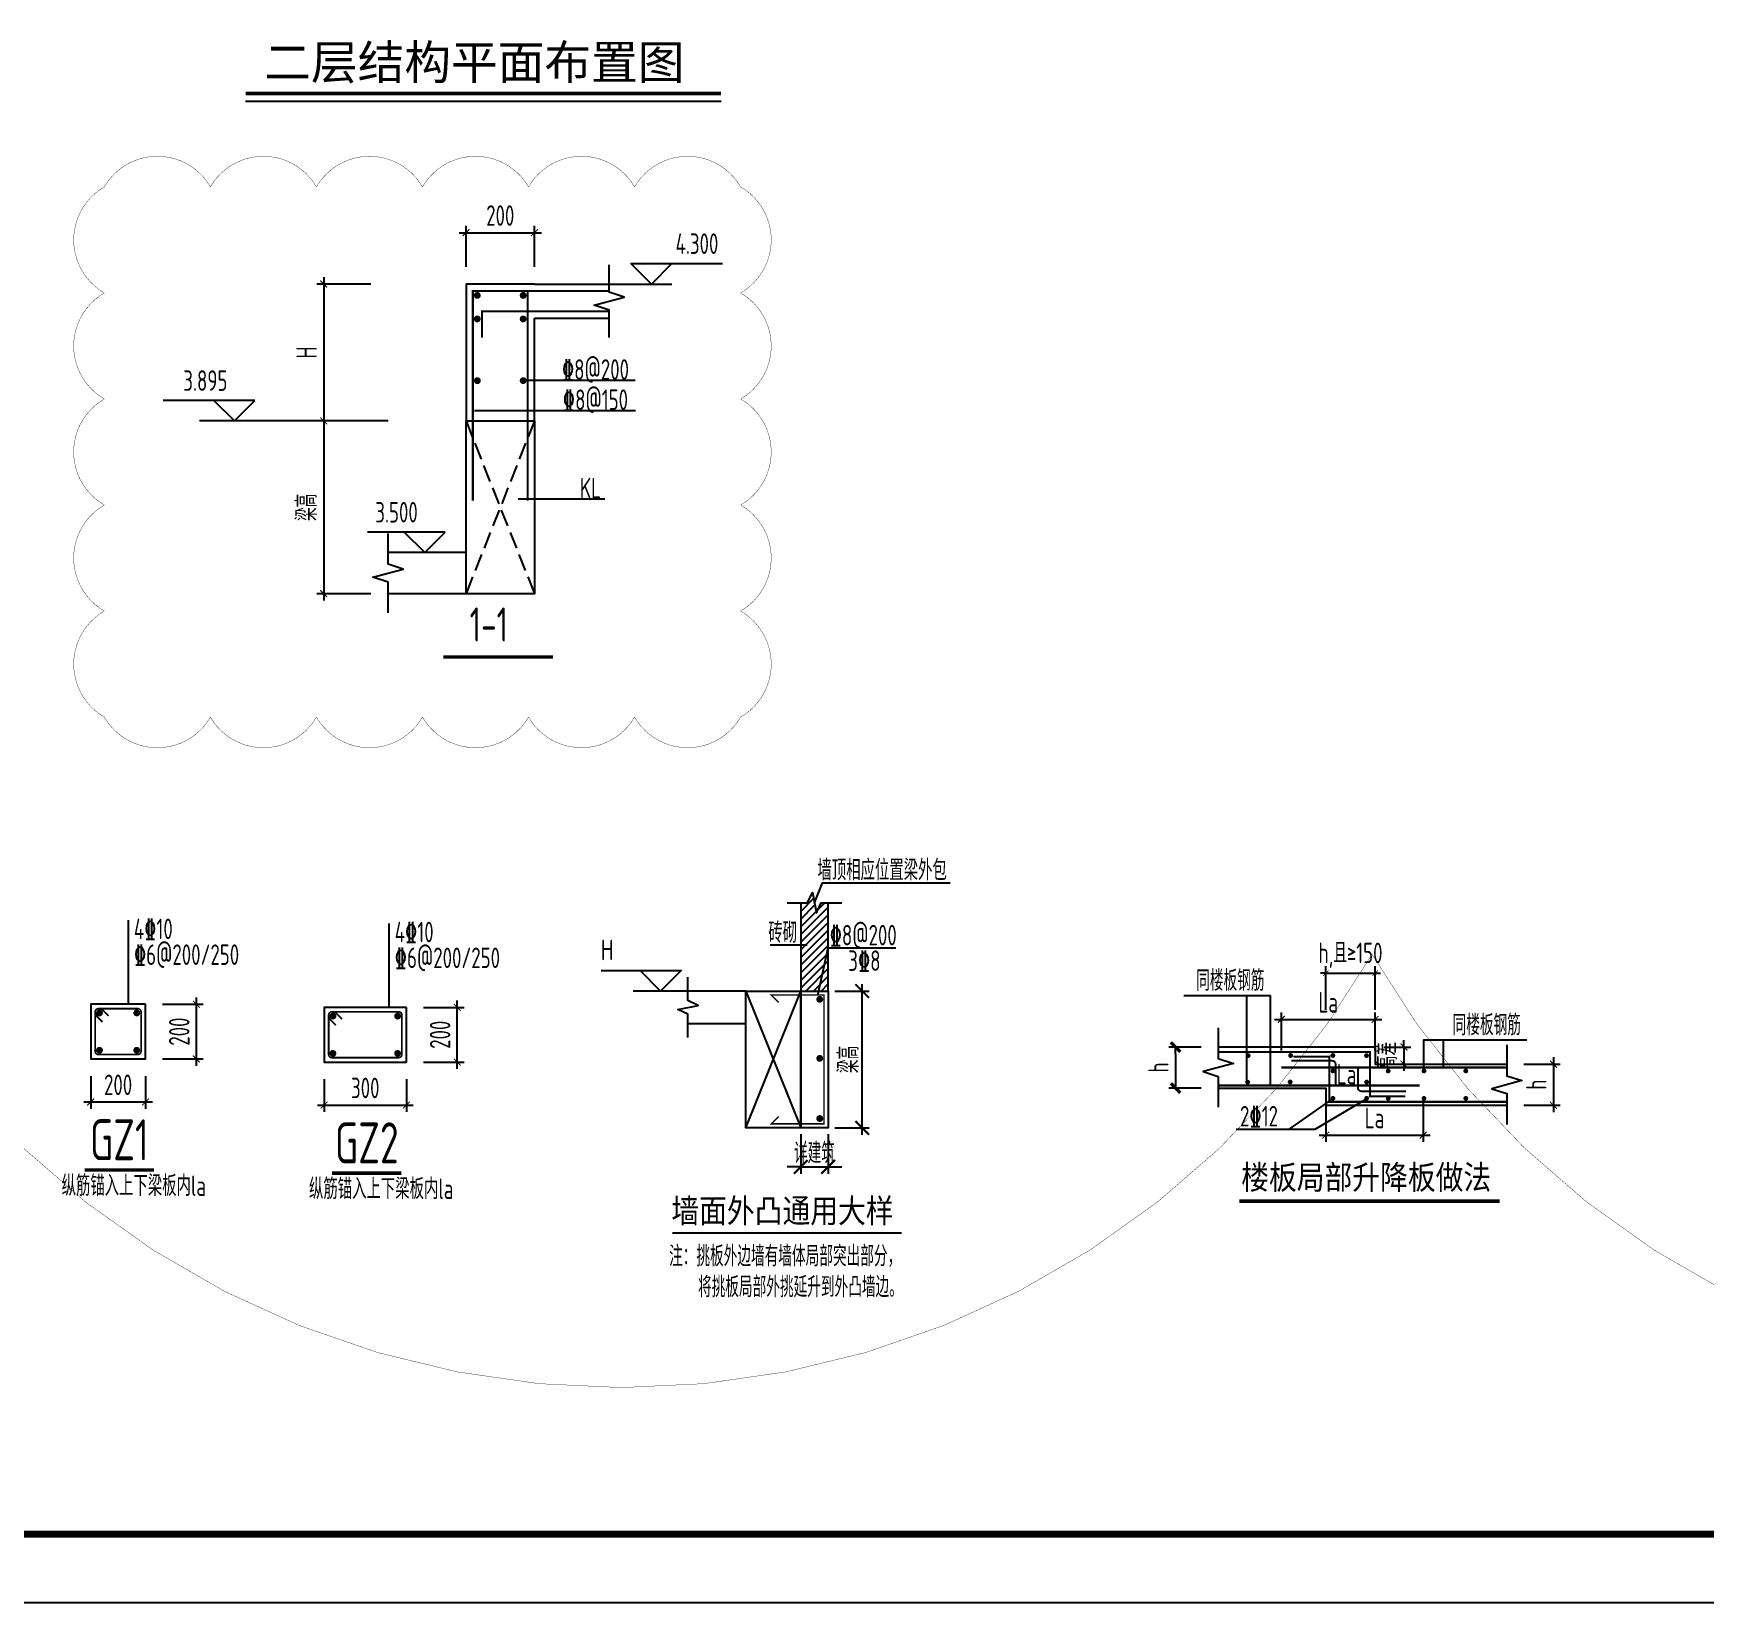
# Model space of a CAD drawing. Extents: x -812054 to 22247, y -644080 to 1003627.
# Drawn here: x -350228 to -325820, y -255911 to -232992 of the extents above; entities that cross this region are included whole.
import ezdxf
from ezdxf.enums import TextEntityAlignment as Align

# ---------------------------------------------------------------- set-up
doc = ezdxf.new("R2010")
doc.units = 0
doc.header["$LTSCALE"] = 1000
doc.linetypes.add('__DASH', pattern=[0.35, 0.25, -0.1])
doc.layers.get('0').update_dxf_attribs({"linetype": 'CONTINUOUS'})
doc.layers.get('DEFPOINTS').update_dxf_attribs({"linetype": 'CONTINUOUS'})
for name, color, linetype in [('-TK', 7, 'CONTINUOUS'), ('DIM', 2, 'CONTINUOUS'), ('LINK', 6, 'CONTINUOUS'), ('NUM', 7, 'CONTINUOUS'), ('OUTLINE', 2, 'CONTINUOUS'), ('REIN', 6, 'CONTINUOUS'), ('S-DETLCW-LINE1-pdx', 7, 'CONTINUOUS'), ('S-DETLCW-TEXT', 7, 'CONTINUOUS'), ('S-DETLS-HATCH', 251, 'CONTINUOUS'), ('S-DETLS-TEXT', 7, 'CONTINUOUS'), ('S-X详图实线', 4, 'CONTINUOUS'), ('S-X详图标注', 3, 'CONTINUOUS'), ('S-X详图钢筋', 6, 'CONTINUOUS'), ('S-引出线', 40, 'CONTINUOUS'), ('S-文字', 7, 'CONTINUOUS'), ('TEXT', 2, 'CONTINUOUS'), ('THIN', 7, 'CONTINUOUS'), ('悬梁', 4, 'CONTINUOUS'), ('立面-看线', 251, 'CONTINUOUS')]:
    doc.layers.add(name, color=color, linetype=linetype)
doc.layers.add('审图修改', color=2, linetype='CONTINUOUS', plot=False)
doc.styles.add('-宋体', font='', dxfattribs={"width": 0.7, "height": 300, "bigfont": '宋体.TTF'})
doc.styles.add('BW_Rein', font='Tssdeng.shx', dxfattribs={"width": 0.7, "bigfont": 'hztxt.shx'})
doc.styles.add('hzst', font='', dxfattribs={"width": 0.7})
doc.styles.add('TSSD_DIMENSION', font='Tssdeng.shx', dxfattribs={"width": 0.7, "bigfont": 'tssdchn.shx'})
doc.styles.add('TSSD_Label', font='Tssdeng.shx', dxfattribs={"width": 0.7, "bigfont": 'hztxt.shx'})
doc.styles.add('TSSD_Norm', font='Tssdeng.shx', dxfattribs={"bigfont": 'tssdchn.shx'})
doc.styles.add('TSSD_REIN', font='tssdeng.shx', dxfattribs={"width": 0.7, "height": 300, "bigfont": 'tssdchn.shx'})
doc.styles.get('-宋体').set_extended_font_data('SimSun')
doc.styles.get('hzst').set_extended_font_data('SimSun')
doc.dimstyles.new('25-100', dxfattribs={"dimscale": 100, "dimtxt": 3, "dimasz": 2, "dimexe": 1, "dimexo": 1, "dimgap": 0.5, "dimtad": 1, "dimdec": 0, "dimlfac": 0.25, "dimdsep": 46, "dimtxsty": 'TSSD_REIN', "dimblk1": 'ARCHTICK', "dimblk2": 'ARCHTICK', "dimsah": 1, "dimcen": 2.5, "dimdle": 1, "dimclrd": 256, "dimclre": 256, "dimclrt": 7, "dimadec": 0, "dimazin": 0, "dimtfac": 1, "dimtdec": 0, "dimtix": 1, "dimtmove": 2, "dimatfit": 3, "dimldrblk": 'ARCHTICK', "dimfxl": 1, "dimtolj": 1, "dimtzin": 0, "dimlwd": -1, "dimlwe": -1, "dimarcsym": 0})
doc.dimstyles.new('TSSD_100_100$0', dxfattribs={"dimtxt": 300, "dimasz": 80, "dimexe": 100, "dimexo": 250, "dimgap": 100, "dimtad": 1, "dimdec": 0, "dimzin": 0, "dimdsep": 46, "dimtxsty": 'TSSD_DIMENSION', "dimblk": 'ARCHTICK', "dimcen": 0, "dimdle": 100, "dimclrd": 3, "dimclre": 3, "dimclrt": 7, "dimadec": 0, "dimazin": 0, "dimtfac": 1, "dimtdec": 0, "dimtix": 1, "dimtmove": 2, "dimatfit": 3, "dimldrblk": 'ARCHTICK', "dimfxl": 1, "dimtolj": 1, "dimtzin": 0, "dimarcsym": 0})
doc.dimstyles.new('TSSD_20_100', dxfattribs={"dimtxt": 300, "dimasz": 100, "dimexe": 100, "dimexo": 250, "dimgap": 100, "dimtad": 1, "dimdec": 0, "dimlfac": 0.2, "dimzin": 0, "dimdsep": 46, "dimtxsty": 'TSSD_DIMENSION', "dimblk": 'ARCHTICK', "dimcen": 0, "dimdle": 100, "dimclrt": 7, "dimadec": 0, "dimazin": 0, "dimtfac": 1, "dimtdec": 0, "dimtix": 1, "dimtmove": 2, "dimatfit": 3, "dimldrblk": 'ARCHTICK', "dimfxl": 1, "dimtolj": 1, "dimtzin": 0, "dimarcsym": 0})
doc.dimstyles.new('TSSD_25_100', dxfattribs={"dimtxt": 300, "dimasz": 100, "dimexe": 100, "dimexo": 250, "dimgap": 100, "dimtad": 1, "dimdec": 0, "dimlfac": 0.25, "dimzin": 0, "dimdsep": 46, "dimtxsty": 'TSSD_DIMENSION', "dimblk": 'ARCHTICK', "dimcen": 0, "dimdle": 100, "dimclrt": 7, "dimadec": 0, "dimazin": 0, "dimtfac": 1, "dimtdec": 0, "dimtix": 1, "dimtmove": 2, "dimatfit": 3, "dimldrblk": 'ARCHTICK', "dimfxl": 1, "dimtolj": 1, "dimtzin": 0, "dimarcsym": 0})

# ---------------------------------------------------------------- blocks, each defined once
blk = doc.blocks.new('_ArchTick')
at = {"color": 0, "linetype": 'ByBlock', "const_width": 0.15}
blk.add_lwpolyline([(-0.5, -0.5), (0.5, 0.5)], dxfattribs=at)
blk = doc.blocks.new('*D32')
at = {"layer": 'DEFPOINTS', "color": 0, "transparency": 16777216}
for p in [(15039, 226788), (15039, 226538), (15580, 226538)]:
    blk.add_point(p, dxfattribs=at)
at = {"layer": 'S-X详图标注', "color": 0, "lineweight": -2, "transparency": 16777216}
for p, q in [((15289, 226788), (15680, 226788)), ((15580, 226788), (15580, 226888)), ((15580, 226788), (15580, 226538)), ((15289, 226538), (15680, 226538)), ((15580, 226538), (15580, 226438))]:
    blk.add_line(p, q, dxfattribs=at)
at = {"layer": 'S-X详图标注', "color": 0, "lineweight": -2, "transparency": 16777216, "xscale": 100, "yscale": 100, "zscale": 100}
for p, rotation in [((15580, 226788), 270), ((15580, 226538), 90)]:
    blk.add_blockref('_ArchTick', p, dxfattribs=dict(at, rotation=rotation))
at = {"layer": 'S-X详图标注', "color": 7, "transparency": 16777216, "insert": (15330, 226663), "char_height": 300, "attachment_point": 5, "rotation": 90, "style": 'TSSD_DIMENSION'}
blk.add_mtext('\\A1;高差', dxfattribs=at)
blk = doc.blocks.new('ArchTick')
at = {"color": 0, "linetype": 'ByBlock', "lineweight": -2, "const_width": 0.075}
blk.add_lwpolyline([(-0.25, -0.25), (0.25, 0.25)], dxfattribs=at)
blk = doc.blocks.new('_tsdbk')
blk.add_line((-1, 0), (0, 0))
at = {"const_width": 0.5}
blk.add_lwpolyline([(-0.7, -0.7), (0.7, 0.7)], dxfattribs=at)
blk = doc.blocks.new('*D33')
at = {"layer": 'DEFPOINTS', "color": 0, "transparency": 16777216}
for p in [(12868, 226788), (12244, 226188), (12868, 226188)]:
    blk.add_point(p, dxfattribs=at)
at = {"layer": 'S-X详图标注', "color": 0, "lineweight": -2, "transparency": 16777216}
for p, q in [((12618, 226788), (12144, 226788)), ((12244, 226688), (12244, 226288)), ((12618, 226188), (12144, 226188))]:
    blk.add_line(p, q, dxfattribs=at)
at = {"layer": 'S-X详图标注', "color": 0, "lineweight": -2, "transparency": 16777216, "xscale": 100, "yscale": 100, "zscale": 100}
for p, rotation in [((12244, 226788), 90), ((12244, 226188), 270)]:
    blk.add_blockref('_tsdbk', p, dxfattribs=dict(at, rotation=rotation))
at = {"layer": 'S-X详图标注', "color": 7, "transparency": 16777216, "insert": (11994, 226488), "char_height": 300, "attachment_point": 5, "rotation": 90, "style": 'TSSD_DIMENSION'}
blk.add_mtext('\\A1;h', dxfattribs=at)
blk = doc.blocks.new('*D34')
at = {"layer": 'DEFPOINTS', "color": 0, "transparency": 16777216}
for p in [(17083, 226538), (17083, 225938), (17763, 225938)]:
    blk.add_point(p, dxfattribs=at)
at = {"layer": 'S-X详图标注', "color": 0, "lineweight": -2, "transparency": 16777216}
for p, q in [((17333, 226538), (17863, 226538)), ((17763, 226638), (17763, 225838)), ((17333, 225938), (17863, 225938))]:
    blk.add_line(p, q, dxfattribs=at)
at = {"layer": 'S-X详图标注', "color": 0, "lineweight": -2, "transparency": 16777216, "xscale": 100, "yscale": 100, "zscale": 100}
for p, rotation in [((17763, 226538), 90), ((17763, 225938), 270)]:
    blk.add_blockref('_ArchTick', p, dxfattribs=dict(at, rotation=rotation))
at = {"layer": 'S-X详图标注', "color": 7, "transparency": 16777216, "insert": (17513, 226238), "char_height": 300, "attachment_point": 5, "rotation": 90, "style": 'TSSD_DIMENSION'}
blk.add_mtext('\\A1;h', dxfattribs=at)
blk = doc.blocks.new('*D35')
at = {"layer": 'DEFPOINTS', "color": 0, "transparency": 16777216}
for p in [(15159, 227867), (14439, 227080), (15159, 227080)]:
    blk.add_point(p, dxfattribs=at)
at = {"layer": 'S-X详图标注', "color": 3, "lineweight": -2, "transparency": 16777216}
for p, q in [((14439, 227867), (14359, 227867)), ((14439, 227330), (14439, 227967)), ((14439, 227867), (15159, 227867)), ((15159, 227330), (15159, 227967)), ((15159, 227867), (15239, 227867))]:
    blk.add_line(p, q, dxfattribs=at)
at = {"layer": 'S-X详图标注', "color": 3, "lineweight": -2, "transparency": 16777216, "xscale": 80, "yscale": 80, "zscale": 80}
blk.add_blockref('_ArchTick', (14439, 227867), dxfattribs=at)
at = {"layer": 'S-X详图标注', "color": 3, "lineweight": -2, "transparency": 16777216, "xscale": 80, "yscale": 80, "zscale": 80, "rotation": 180}
blk.add_blockref('_ArchTick', (15159, 227867), dxfattribs=at)
at = {"layer": 'S-X详图标注', "color": 7, "transparency": 16777216, "insert": (14799, 228128), "char_height": 300, "attachment_point": 5, "style": 'TSSD_DIMENSION'}
blk.add_mtext('\\A1;h,且≥150', dxfattribs=at)
blk = doc.blocks.new('*D36')
at = {"layer": 'DEFPOINTS', "color": 0, "transparency": 16777216}
for p in [(15159, 227192), (13789, 226489), (15159, 226489)]:
    blk.add_point(p, dxfattribs=at)
at = {"layer": 'S-X详图标注', "color": 0, "lineweight": -2, "transparency": 16777216}
for p, q in [((13789, 226739), (13789, 227292)), ((15159, 226739), (15159, 227292)), ((13689, 227192), (15259, 227192))]:
    blk.add_line(p, q, dxfattribs=at)
at = {"layer": 'S-X详图标注', "color": 0, "lineweight": -2, "transparency": 16777216, "xscale": 100, "yscale": 100, "zscale": 100, "rotation": 180}
blk.add_blockref('_ArchTick', (13789, 227192), dxfattribs=at)
at = {"layer": 'S-X详图标注', "color": 0, "lineweight": -2, "transparency": 16777216, "xscale": 100, "yscale": 100, "zscale": 100}
blk.add_blockref('_ArchTick', (15159, 227192), dxfattribs=at)
at = {"layer": 'S-X详图标注', "color": 7, "transparency": 16777216, "insert": (14474, 227442), "char_height": 300, "attachment_point": 5, "style": 'TSSD_DIMENSION'}
blk.add_mtext('\\A1;La', dxfattribs=at)
blk = doc.blocks.new('*D37')
at = {"layer": 'DEFPOINTS', "color": 0, "transparency": 16777216}
for p in [(15861, 226306), (14439, 226188), (15861, 225502)]:
    blk.add_point(p, dxfattribs=at)
at = {"layer": 'S-X详图标注', "color": 0, "lineweight": -2, "transparency": 16777216}
for p, q in [((15861, 226056), (15861, 225402)), ((14439, 225938), (14439, 225402)), ((14339, 225502), (15961, 225502))]:
    blk.add_line(p, q, dxfattribs=at)
at = {"layer": 'S-X详图标注', "color": 0, "lineweight": -2, "transparency": 16777216, "xscale": 100, "yscale": 100, "zscale": 100, "rotation": 180}
blk.add_blockref('_ArchTick', (14439, 225502), dxfattribs=at)
at = {"layer": 'S-X详图标注', "color": 0, "lineweight": -2, "transparency": 16777216, "xscale": 100, "yscale": 100, "zscale": 100}
blk.add_blockref('_ArchTick', (15861, 225502), dxfattribs=at)
at = {"layer": 'S-X详图标注', "color": 7, "transparency": 16777216, "insert": (15150, 225752), "char_height": 300, "attachment_point": 5, "style": 'TSSD_DIMENSION'}
blk.add_mtext('\\A1;La', dxfattribs=at)
blk = doc.blocks.new('*D39')
at = {"layer": 'DEFPOINTS', "color": 0, "transparency": 16777216}
for p in [(30394, 226071), (30794, 226071), (30794, 225492)]:
    blk.add_point(p, dxfattribs=at)
at = {"layer": 'S-X详图标注', "transparency": 16777216}
for p, q in [((30394, 225971), (30394, 225392)), ((30794, 225971), (30794, 225392)), ((30394, 225492), (30194, 225492)), ((30394, 225492), (30794, 225492)), ((30794, 225492), (30994, 225492))]:
    blk.add_line(p, q, dxfattribs=at)
at = {"layer": 'S-X详图标注', "transparency": 16777216, "xscale": 200, "yscale": 200, "zscale": 200}
blk.add_blockref('_ArchTick', (30394, 225492), dxfattribs=at)
at = {"layer": 'S-X详图标注', "transparency": 16777216, "xscale": 200, "yscale": 200, "zscale": 200, "rotation": 180}
blk.add_blockref('_ArchTick', (30794, 225492), dxfattribs=at)
at = {"layer": 'S-X详图标注', "color": 7, "transparency": 16777216, "insert": (30594, 225692), "char_height": 300, "attachment_point": 5, "style": 'TSSD_REIN'}
blk.add_mtext('\\A1;详建筑', dxfattribs=at)
blk = doc.blocks.new('*D40')
at = {"layer": 'DEFPOINTS', "color": 0, "transparency": 16777216}
for p in [(30794, 228060), (31291, 228060), (30794, 226060)]:
    blk.add_point(p, dxfattribs=at)
at = {"layer": 'S-X详图标注', "transparency": 16777216}
for p, q in [((30894, 228060), (31391, 228060)), ((31291, 225960), (31291, 228160)), ((30894, 226060), (31391, 226060))]:
    blk.add_line(p, q, dxfattribs=at)
at = {"layer": 'S-X详图标注', "transparency": 16777216, "xscale": 200, "yscale": 200, "zscale": 200}
for p, rotation in [((31291, 228060), 90), ((31291, 226060), 270)]:
    blk.add_blockref('_ArchTick', p, dxfattribs=dict(at, rotation=rotation))
at = {"layer": 'S-X详图标注', "color": 7, "transparency": 16777216, "insert": (31091, 227060), "char_height": 300, "attachment_point": 5, "rotation": 90, "style": 'TSSD_REIN'}
blk.add_mtext('\\A1;梁高', dxfattribs=at)
blk = doc.blocks.new('*D1292')
at = {"layer": 'DEFPOINTS', "color": 0, "transparency": 16777216}
for p in [(-348591, -247171), (-347848, -247171), (-348591, -247971)]:
    blk.add_point(p, dxfattribs=at)
at = {"layer": 'DIM', "color": 0, "lineweight": -2, "transparency": 16777216}
for p, q in [((-348341, -247171), (-347748, -247171)), ((-347848, -248071), (-347848, -247071)), ((-348341, -247971), (-347748, -247971))]:
    blk.add_line(p, q, dxfattribs=at)
at = {"layer": 'DIM', "color": 0, "lineweight": -2, "transparency": 16777216, "xscale": 100, "yscale": 100, "zscale": 100}
for p, rotation in [((-347848, -247171), 90), ((-347848, -247971), 270)]:
    blk.add_blockref('_ArchTick', p, dxfattribs=dict(at, rotation=rotation))
at = {"layer": 'DIM', "color": 7, "transparency": 16777216, "insert": (-348098, -247571), "char_height": 300, "attachment_point": 5, "rotation": 90, "style": 'TSSD_DIMENSION'}
blk.add_mtext('\\A1;200', dxfattribs=at)
blk = doc.blocks.new('*D1293')
at = {"layer": 'DEFPOINTS', "color": 0, "transparency": 16777216}
for p in [(-349391, -247971), (-348591, -247971), (-348591, -248598)]:
    blk.add_point(p, dxfattribs=at)
at = {"layer": 'DIM', "color": 0, "lineweight": -2, "transparency": 16777216}
for p, q in [((-349391, -248221), (-349391, -248698)), ((-348591, -248221), (-348591, -248698)), ((-349491, -248598), (-348491, -248598))]:
    blk.add_line(p, q, dxfattribs=at)
at = {"layer": 'DIM', "color": 0, "lineweight": -2, "transparency": 16777216, "xscale": 100, "yscale": 100, "zscale": 100, "rotation": 180}
blk.add_blockref('_ArchTick', (-349391, -248598), dxfattribs=at)
at = {"layer": 'DIM', "color": 0, "lineweight": -2, "transparency": 16777216, "xscale": 100, "yscale": 100, "zscale": 100}
blk.add_blockref('_ArchTick', (-348591, -248598), dxfattribs=at)
at = {"layer": 'DIM', "color": 7, "transparency": 16777216, "insert": (-348991, -248348), "char_height": 300, "attachment_point": 5, "style": 'TSSD_DIMENSION'}
blk.add_mtext('\\A1;200', dxfattribs=at)
blk = doc.blocks.new('*D1296')
at = {"layer": 'DEFPOINTS', "color": 0, "transparency": 16777216}
for p in [(-344781, -247217), (-344038, -247217), (-344781, -248017)]:
    blk.add_point(p, dxfattribs=at)
at = {"layer": 'DIM', "color": 0, "lineweight": -2, "transparency": 16777216}
for p, q in [((-344531, -247217), (-343938, -247217)), ((-344038, -248117), (-344038, -247117)), ((-344531, -248017), (-343938, -248017))]:
    blk.add_line(p, q, dxfattribs=at)
at = {"layer": 'DIM', "color": 0, "lineweight": -2, "transparency": 16777216, "xscale": 100, "yscale": 100, "zscale": 100}
for p, rotation in [((-344038, -247217), 90), ((-344038, -248017), 270)]:
    blk.add_blockref('_ArchTick', p, dxfattribs=dict(at, rotation=rotation))
at = {"layer": 'DIM', "color": 7, "transparency": 16777216, "insert": (-344288, -247617), "char_height": 300, "attachment_point": 5, "rotation": 90, "style": 'TSSD_DIMENSION'}
blk.add_mtext('\\A1;200', dxfattribs=at)
blk = doc.blocks.new('*D1297')
at = {"layer": 'DEFPOINTS', "color": 0, "transparency": 16777216}
for p in [(-345981, -248017), (-344781, -248017), (-344781, -248644)]:
    blk.add_point(p, dxfattribs=at)
at = {"layer": 'DIM', "color": 0, "lineweight": -2, "transparency": 16777216}
for p, q in [((-345981, -248267), (-345981, -248744)), ((-344781, -248267), (-344781, -248744)), ((-346081, -248644), (-344681, -248644))]:
    blk.add_line(p, q, dxfattribs=at)
at = {"layer": 'DIM', "color": 0, "lineweight": -2, "transparency": 16777216, "xscale": 100, "yscale": 100, "zscale": 100, "rotation": 180}
blk.add_blockref('_ArchTick', (-345981, -248644), dxfattribs=at)
at = {"layer": 'DIM', "color": 0, "lineweight": -2, "transparency": 16777216, "xscale": 100, "yscale": 100, "zscale": 100}
blk.add_blockref('_ArchTick', (-344781, -248644), dxfattribs=at)
at = {"layer": 'DIM', "color": 7, "transparency": 16777216, "insert": (-345381, -248394), "char_height": 300, "attachment_point": 5, "style": 'TSSD_DIMENSION'}
blk.add_mtext('\\A1;300', dxfattribs=at)
blk = doc.blocks.new('A1')
blk.add_lwpolyline([(0, 59400), (0, 0), (84100, 0), (84100, 59400)], close=True)
at = {"const_width": 100}
blk.add_lwpolyline([(2500, 58400), (2500, 1000), (83100, 1000), (83100, 58400)], close=True, dxfattribs=at)
blk = doc.blocks.new('*D1278')
at = {"layer": 'DEFPOINTS', "color": 0, "transparency": 16777216}
for p in [(-337068, -61745), (-338068, -62495), (-337068, -62495)]:
    blk.add_point(p, dxfattribs=at)
at = {"layer": 'DIM', "color": 0, "lineweight": -2, "transparency": 16777216}
for p, q in [((-338168, -61745), (-336968, -61745)), ((-338068, -62245), (-338068, -61645)), ((-337068, -62245), (-337068, -61645))]:
    blk.add_line(p, q, dxfattribs=at)
at = {"layer": 'DIM', "color": 0, "lineweight": -2, "transparency": 16777216, "xscale": 100, "yscale": 100, "zscale": 100, "rotation": 180}
blk.add_blockref('_ArchTick', (-338068, -61745), dxfattribs=at)
at = {"layer": 'DIM', "color": 0, "lineweight": -2, "transparency": 16777216, "xscale": 100, "yscale": 100, "zscale": 100}
blk.add_blockref('_ArchTick', (-337068, -61745), dxfattribs=at)
at = {"layer": 'DIM', "color": 7, "transparency": 16777216, "insert": (-337568, -61495), "char_height": 300, "attachment_point": 5, "style": 'TSSD_DIMENSION'}
blk.add_mtext('\\A1;200', dxfattribs=at)
blk = doc.blocks.new('*D1279')
at = {"layer": 'DEFPOINTS', "color": 0, "transparency": 16777216}
for p in [(-339207, -62495), (-340147, -64495), (-339207, -64495)]:
    blk.add_point(p, dxfattribs=at)
at = {"layer": 'DIM', "color": 0, "lineweight": -2, "transparency": 16777216}
for p, q in [((-340147, -62395), (-340147, -64595)), ((-339457, -62495), (-340247, -62495)), ((-339457, -64495), (-340247, -64495))]:
    blk.add_line(p, q, dxfattribs=at)
at = {"layer": 'DIM', "color": 0, "lineweight": -2, "transparency": 16777216, "xscale": 100, "yscale": 100, "zscale": 100}
for p, rotation in [((-340147, -62495), 90), ((-340147, -64495), 270)]:
    blk.add_blockref('_ArchTick', p, dxfattribs=dict(at, rotation=rotation))
at = {"layer": 'DIM', "color": 7, "transparency": 16777216, "insert": (-340397, -63495), "char_height": 300, "attachment_point": 5, "rotation": 90, "style": 'TSSD_DIMENSION'}
blk.add_mtext('\\A1;H', dxfattribs=at)
blk = doc.blocks.new('*D1280')
at = {"layer": 'DEFPOINTS', "color": 0, "transparency": 16777216}
for p in [(-339207, -64495), (-340147, -67018), (-339207, -67018, 0)]:
    blk.add_point(p, dxfattribs=at)
at = {"layer": 'DIM', "color": 0, "lineweight": -2, "transparency": 16777216}
for p, q in [((-340147, -64395), (-340147, -67118)), ((-339457, -64495), (-340247, -64495)), ((-339457, -67018), (-340247, -67018))]:
    blk.add_line(p, q, dxfattribs=at)
at = {"layer": 'DIM', "color": 0, "lineweight": -2, "transparency": 16777216, "xscale": 100, "yscale": 100, "zscale": 100}
for p, rotation in [((-340147, -64495), 90), ((-340147, -67018), 270)]:
    blk.add_blockref('_ArchTick', p, dxfattribs=dict(at, rotation=rotation))
at = {"layer": 'DIM', "color": 7, "transparency": 16777216, "insert": (-340397, -65757), "char_height": 300, "attachment_point": 5, "rotation": 90, "style": 'TSSD_DIMENSION'}
blk.add_mtext('\\A1;梁高', dxfattribs=at)
blk = doc.blocks.new('20210306.16463091')
at = {"layer": 'S-DETLS-TEXT', "const_width": 50}
blk.add_lwpolyline([(1330.2, 0), (5133.9, 0)], dxfattribs=at)
at = {"layer": 'S-X详图实线', "linetype": 'ByBlock'}
for points in [[(1023.9, 2251.8), (3314.8, 2251.8), (3314.8, 2001.8), (5238.7, 2001.8)], [(1023.9, 1651.8), (2594.8, 1651.8), (2594.8, 1401.8), (5238.7, 1401.8)]]:
    blk.add_lwpolyline(points, dxfattribs=at)
at = {"layer": 'S-X详图标注', "linetype": 'ByBlock'}
for points in [[(1786.5, 1689.3), (1786.5, 2997.1), (520.6, 2997.1)], [(1442.5, 1753.1), (1442.5, 2997.1), (676.7, 2997.1)], [(4027.7, 1919.3), (4027.7, 2357.9), (5495.2, 2357.9)], [(4310.8, 1952.4), (4310.8, 2357.9), (5529.3, 2357.9)], [(3208.2, 1502.9), (2435.2, 1044.4), (1285.7, 1044.4)], [(2696.3, 1501.8), (2050.4, 1044.4)]]:
    blk.add_lwpolyline(points, dxfattribs=at)
at = {"layer": 'S-X详图标注'}
for points in [[(2094.8, 2053), (2684.6, 2053, -0.4142136), (2734.6, 2003), (2734.6, 1689.3)], [(3059.9, 1964.4), (3059.9, 1656.2, 0.4142136), (3109.9, 1606.2), (3763.5, 1606.2)]]:
    blk.add_lwpolyline(points, format="xyb", dxfattribs=at)
at = {"layer": 'S-X详图钢筋', "linetype": 'ByBlock', "const_width": 30}
for points in [[(1023.9, 2178.2), (3241, 2178.2), (3241, 1531.8), (3756, 1531.8)], [(1944.7, 1952.4), (5238.7, 1952.4)], [(5238.7, 1451), (2646.3, 1451), (2646.3, 2110.6), (2118.4, 2110.6)], [(1023.9, 1689.3), (3962.9, 1689.3)]]:
    blk.add_lwpolyline(points, dxfattribs=at)
at = {"layer": 'S-X详图钢筋', "const_width": 35}
for points in [[(1441.9, 2125.6, 1), (1476.9, 2125.6, 1)], [(2062.1, 2127.5, 1), (2097.1, 2127.5, 1)], [(2679.7, 2127.5, 1), (2714.7, 2127.5, 1)], [(3171.7, 2126, 1), (3206.7, 2126, 1)], [(1435.6, 1739.2, 1), (1470.6, 1739.2, 1)], [(2055.9, 1741.1, 1), (2090.9, 1741.1, 1)], [(2680.4, 1901.9, 1), (2715.4, 1901.9, 1)], [(3173.8, 1739.3, 1), (3208.8, 1739.3, 1)], [(3488, 1901.8, 1), (3523, 1901.8, 1)], [(4010.2, 1901.8, 1), (4045.2, 1901.8, 1)], [(4621.3, 1901.8, 1), (4656.3, 1901.8, 1)], [(2680.7, 1501.8, 1), (2715.7, 1501.8, 1)], [(3173.2, 1502.9, 1), (3208.2, 1502.9, 1)], [(3488.2, 1500.8, 1), (3523.2, 1500.8, 1)], [(4010.4, 1500.8, 1), (4045.4, 1500.8, 1)], [(4621.5, 1500.8, 1), (4656.5, 1500.8, 1)]]:
    blk.add_lwpolyline(points, format="xyb", close=True, dxfattribs=at)
at = {"layer": 'THIN'}
for points in [[(1023.9, 2531.8), (1023.9, 2081.8), (1243.9, 2011.8), (803.9, 1891.8), (1023.9, 1821.8), (1023.9, 1371.8)], [(5238.7, 2281.8), (5238.7, 1831.8), (5458.7, 1761.8), (5018.7, 1641.8), (5238.7, 1571.8), (5238.7, 1121.8)]]:
    blk.add_lwpolyline(points, dxfattribs=at)
at = {"layer": 'S-DETLCW-TEXT', "style": 'hzst', "width": 0.85}
blk.add_text('楼板局部升降板做法', height=350, dxfattribs=at).set_placement((1357.9, 173.9))
at = {"layer": 'S-X详图标注', "color": 7, "insert": (2898.8, 1855.6), "char_height": 300, "attachment_point": 5, "style": 'TSSD_REIN'}
blk.add_mtext('\\A1;La', dxfattribs=at)
at = {"layer": 'TEXT', "style": 'TSSD_REIN', "width": 0.7}
for s, p in [('同楼板钢筋', (700.4, 3072.4)), ('同楼板钢筋', (4446.4, 2423.2)), ('2%%13212', (1341.1, 1090.9))]:
    blk.add_text(s, height=300, dxfattribs=at).set_placement(p)
at = {"layer": 'S-X详图标注'}
dim = blk.add_linear_dim(base=(3314.8, 3330), p1=(2594.8, 2543.3), p2=(3314.8, 2543.3), text='h,且≥150', dimstyle='TSSD_100_100$0', dxfattribs=at)
dim.commit()
dim.dimension.update_dxf_attribs({"geometry": '*D35', "text_midpoint": (2954.8, 3591.5), "insert": (-11844.2, -224536.6)})
for base, p1, p2, override, picture, middle in [((3314.8, 2655.7), (1944.7, 1952.4), (3314.8, 1952.4), {"dimasz": 100, "dimblk1": 'ArchTick', "dimblk2": 'ArchTick', "dimclrd": 0, "dimclre": 0}, '*D36', (2629.7, 2905.7)), ((4016.4, 965.4), (2594.8, 1651.8), (4016.4, 1769), {"dimtxt": 300, "dimasz": 100, "dimblk1": 'ArchTick', "dimblk2": 'ArchTick', "dimclrd": 0, "dimclre": 0}, '*D37', (3305.6, 1215.4))]:
    dim = blk.add_linear_dim(base=base, p1=p1, p2=p2, text='La', dimstyle='TSSD_100_100$0', override=override, dxfattribs=at)
    dim.commit()
    dim.dimension.update_dxf_attribs({"geometry": picture, "text_midpoint": middle, "insert": (-11844.2, -224536.6)})
for base, p1, p2, text, picture, middle in [((3735.8, 2001.8), (3194.8, 2251.8), (3194.8, 2001.8), '高差', '*D32', (3485.8, 2126.8)), ((5919.1, 1401.8), (5238.7, 2001.8), (5238.7, 1401.8), 'h', '*D34', (5669.1, 1701.8))]:
    dim = blk.add_linear_dim(base=base, p1=p1, p2=p2, angle=90, text=text, dimstyle='TSSD_100_100$0', override={"dimtxt": 300, "dimasz": 100, "dimblk1": 'ArchTick', "dimblk2": 'ArchTick', "dimclrd": 0, "dimclre": 0}, dxfattribs=at)
    dim.commit()
    dim.dimension.update_dxf_attribs({"geometry": picture, "text_midpoint": middle, "insert": (-11844.2, -224536.6)})
dim = blk.add_linear_dim(base=(400, 1651.8), p1=(1023.9, 2251.8), p2=(1023.9, 1651.8), angle=90, text='h', dimstyle='TSSD_20_100', dxfattribs=at)
dim.commit()
dim.dimension.update_dxf_attribs({"geometry": '*D33', "text_midpoint": (150, 1951.8), "insert": (-11844.2, -224536.6)})
blk = doc.blocks.new('20210306.16465652')
at = {"layer": 'S-DETLS-HATCH'}
h = blk.add_hatch(dxfattribs=at)
h.set_pattern_fill('ANSI31', color=256, scale=25)
h.set_pattern_definition([(45, (-250051.66, 573697.02), (-56.126601, 56.126601), [])])
h.paths.add_polyline_path([(3315.4, 5761.9), (3215.4, 5761.9), (3145.4, 5611.9), (3085.4, 5911.9), (3015.4, 5761.9), (2915.4, 5761.9), (2915.4, 4472.4), (3315.4, 4472.4)])
at = {"layer": 'S-DETLCW-LINE1-pdx'}
for points in [[(2715.4, 5761.9), (3015.4, 5761.9), (3085.4, 5911.9), (3145.4, 5611.9), (3215.4, 5761.9), (3515.4, 5761.9)], [(1268.2, 3792.4), (1268.2, 4132.4), (1118.2, 4202.4), (1418.2, 4262.4), (1268.2, 4332.4), (1268.2, 4672.4)]]:
    blk.add_lwpolyline(points, dxfattribs=at)
at = {"layer": 'S-DETLCW-TEXT', "const_width": 30}
blk.add_lwpolyline([(4388.8, 937.6), (1041.9, 937.6)], dxfattribs=at)
at = {"layer": 'S-DETLS-TEXT'}
blk.add_line((3009.8, 5139.7), (2467.6, 5139.7), dxfattribs=at)
for points in [[(3115.4, 5761.9), (3233, 6051.8), (5095.2, 6051.8)], [(3165.2, 4412.4), (3315.4, 5101.5), (4302.7, 5101.5)]]:
    blk.add_lwpolyline(points, dxfattribs=at)
at = {"layer": 'S-X详图实线'}
for p, q in [((2115.4, 4472.4), (1268.2, 4472.4)), ((2115.4, 4472.4), (2915.4, 2472.4)), ((2115.4, 2472.4), (2915.4, 4472.4)), ((2115.4, 3992.4), (1268.2, 3992.4))]:
    blk.add_line(p, q, dxfattribs=at)
blk.add_lwpolyline([(2915.4, 5761.9), (2915.4, 4472.4), (3315.4, 4472.4), (3315.4, 5761.9)], dxfattribs=at)
for points in [[(2115.4, 4472.4), (2915.4, 4472.4), (2915.4, 2472.4), (2115.4, 2472.4)], [(2915.4, 4472.4), (3315.4, 4472.4), (3315.4, 2472.4), (2915.4, 2472.4)]]:
    blk.add_lwpolyline(points, close=True, dxfattribs=at)
at = {"layer": 'S-X详图标注'}
blk.add_line((1268.2, 4472.4), (468.4, 4472.4), dxfattribs=at)
blk.add_lwpolyline([(0, 4772.4), (1168.3, 4772.4), (868.3, 4472.4), (568.3, 4772.4)], dxfattribs=at)
at = {"layer": 'S-X详图钢筋', "const_width": 20}
blk.add_lwpolyline([(2592.4, 4306.3), (2486.4, 4412.4), (3255.4, 4412.4), (3255.4, 2532.4), (2486.4, 2532.4), (2592.4, 2638.4)], dxfattribs=at)
at = {"layer": 'S-X详图钢筋', "const_width": 50}
for points in [[(3168.1, 4350.3, 1), (3218.1, 4350.3, 1)], [(3168.1, 3488.9, 1), (3218.1, 3488.9, 1)], [(3168.1, 2609.8, 1), (3218.1, 2609.8, 1)]]:
    blk.add_lwpolyline(points, format="xyb", close=True, dxfattribs=at)
at = {"layer": 'S-DETLCW-TEXT', "style": 'hzst', "width": 0.85}
blk.add_text('墙面外凸通用大样', height=350, dxfattribs=at).set_placement((1025.4, 1088.1))
at = {"layer": 'S-DETLS-TEXT', "width": 0.7}
for s, style, p in [('墙顶相应位置梁外包', 'BW_Rein', (3158.9, 6088.4)), ('砖砌', 'BW_Rein', (2442.3, 5176.3)), ('%%1328@200', 'BW_Rein', (3336.9, 5138.1)), ('3%%1328', 'BW_Rein', (3608.6, 4766)), ('注：挑板外边墙有墙体局部突出部分，', 'TSSD_REIN', (991.5, 450)), ('将挑板局部外挑延升到外凸墙边。', 'TSSD_REIN', (1414.1, 0))]:
    blk.add_text(s, height=300, dxfattribs=dict(at, style=style)).set_placement(p)
at = {"layer": 'S-DETLS-TEXT', "style": 'TSSD_REIN', "width": 0.75}
blk.add_text('H', height=300, dxfattribs=at).set_placement((181.3, 4832.5), align=Align.BOTTOM_RIGHT)
at = {"layer": 'S-X详图标注'}
for p1, p2, distance, text, picture, middle in [((3315.4, 2472.4), (3315.4, 4472.4), -496.7, '梁高', '*D40', (3612.1, 3472.4)), ((2915.4, 2483.6), (3315.4, 2483.6), -579.2, '详建筑', '*D39', (3115.4, 2104.4))]:
    dim = blk.add_aligned_dim(p1=p1, p2=p2, distance=distance, text=text, dimstyle='25-100', dxfattribs=at)
    dim.commit()
    dim.dimension.update_dxf_attribs({"geometry": picture, "text_midpoint": middle, "insert": (-27478.5, -223587.5)})
blk = doc.blocks.new('20210908.16341730')
at = {"layer": 'NUM', "const_width": 50, "elevation": 0}
blk.add_lwpolyline([(198734.9, 326241.4), (200333.2, 326241.4)], dxfattribs=at)
at = {"layer": 'S-X详图实线'}
for points in [[(200064.5, 331687.2), (199064.5, 331687.2), (199064.5, 329687.2)], [(200064.5, 331687.2), (201156, 331687.2)], [(200064.5, 329687.2), (200064.5, 331187.2)], [(200064.5, 331187.2), (201156, 331187.2)], [(201532.9, 330276.3), (199899.5, 330276.3)], [(201539.8, 329835.3), (199189.5, 329835.3)], [(201094.3, 328546.1), (199827.6, 328546.1)], [(199064.5, 327764.3), (197925.8, 327764.3)], [(199064.5, 327164.3), (197925.8, 327164.3)]]:
    blk.add_lwpolyline(points, dxfattribs=at)
at = {"layer": 'S-X详图实线', "elevation": 0}
blk.add_lwpolyline([(197925.8, 329687.2), (195171.3, 329687.2)], dxfattribs=at)
at = {"layer": 'S-X详图实线'}
blk.add_lwpolyline([(199064.5, 329687.2), (200064.5, 329687.2), (200064.5, 327164.3), (199064.5, 327164.3)], close=True, dxfattribs=at)
at = {"layer": 'S-X详图实线', "linetype": '__DASH'}
for points in [[(199064.5, 329687.2), (200064.5, 327164.3)], [(200064.5, 329687.2), (199064.5, 327164.3)]]:
    blk.add_lwpolyline(points, dxfattribs=at)
at = {"layer": 'S-X详图标注'}
for p, q in [((201771.8, 331687.2), (201471.8, 331987.2)), ((201471.8, 331987.2), (202071.8, 331987.2)), ((201771.8, 331687.2), (202071.8, 331987.2)), ((202071.8, 331987.2), (202812.2, 331987.2)), ((201156, 331687.2), (202071.8, 331687.2)), ((195381.5, 329987.2, 0), (194641.1, 329987.2, 0)), ((195681.5, 329687.2, 0), (195381.5, 329987.2, 0)), ((195981.5, 329987.2, 0), (195381.5, 329987.2, 0)), ((195681.5, 329687.2, 0), (195981.5, 329987.2, 0)), ((195939, 329687.2, 0), (195381.5, 329687.2, 0)), ((198161.3, 328064.3), (197627.3, 328064.3)), ((198461.3, 327764.3), (198161.3, 328064.3)), ((198761.3, 328064.3), (198161.3, 328064.3)), ((198461.3, 327764.3), (198761.3, 328064.3)), ((198718.8, 327764.3), (198161.3, 327764.3))]:
    blk.add_line(p, q, dxfattribs=at)
at = {"layer": 'S-X详图钢筋', "const_width": 30}
for points in [[(199964.5, 328523), (199964.5, 331587.2), (199164.5, 331587.2), (199164.5, 328523)], [(199164.5, 331009), (199164.5, 331587.2), (201156, 331587.2)], [(201156, 331287.2), (199298.9, 331287.2), (199298.9, 330906.5)]]:
    blk.add_lwpolyline(points, dxfattribs=at)
at = {"layer": 'S-X详图钢筋', "const_width": 50}
for points in [[(199254.5, 331521.2, -1), (199204.5, 331521.2, -1)], [(199874.5, 331521.2, 1), (199924.5, 331521.2, 1)], [(199254.5, 331177.5, -1), (199204.5, 331177.5, -1)], [(199874.5, 331177.5, 1), (199924.5, 331177.5, 1)], [(199254.5, 330276.3, -1), (199204.5, 330276.3, -1)], [(199874.5, 330276.3, 1), (199924.5, 330276.3, 1)]]:
    blk.add_lwpolyline(points, format="xyb", close=True, dxfattribs=at)
at = {"layer": 'THIN'}
for points in [[(201156, 330907.2), (201156, 331307.2), (200936, 331377.2), (201376, 331497.2), (201156, 331567.2), (201156, 331967.2)], [(197925.8, 326884.3), (197925.8, 327334.3), (197705.8, 327404.3), (198145.8, 327524.3), (197925.8, 327594.3), (197925.8, 328044.3)]]:
    blk.add_lwpolyline(points, dxfattribs=at)
at = {"layer": 'NUM', "style": 'TSSD_Norm', "width": 0.7}
blk.add_text('1-1', height=500, dxfattribs=at).set_placement((199117.5, 326314.4, 0), align=Align.BOTTOM_LEFT)
at = {"layer": 'S-X详图标注', "style": 'TSSD_REIN', "width": 0.7}
for s, p in [('4.300', (202750.3, 332037.2)), ('3.895', (195580.1, 330037.2, 0)), ('3.500', (198359.8, 328114.3))]:
    blk.add_text(s, height=300, dxfattribs=at).set_placement(p, align=Align.BOTTOM_RIGHT)
at = {"layer": 'S-X详图标注', "color": 1, "style": 'TSSD_REIN', "width": 0.7}
for s, p in [('%%1328@200', (200954.8, 330288.4)), ('%%1328@150', (200954.8, 329847.5))]:
    blk.add_text(s, height=300, dxfattribs=at).set_placement(p, align=Align.CENTER)
at = {"layer": 'S-X详图标注', "style": 'TSSD_REIN', "width": 0.7}
blk.add_text('KL', height=300, dxfattribs=at).set_placement((200882.9, 328556.5), align=Align.CENTER)
at = {"layer": 'DIM'}
dim = blk.add_linear_dim(base=(200064.5, 332438.1), p1=(199064.5, 331687.2), p2=(200064.5, 331687.2), dimstyle='TSSD_20_100', dxfattribs=at)
dim.commit()
dim.dimension.update_dxf_attribs({"geometry": '*D1278', "text_midpoint": (199564.5, 332688.1), "insert": (537132.9, 394182.6)})
for base, p1, p2, text, picture, middle in [((196986.1, 329687.2, 0), (197925.8, 331687.2, 0), (197925.8, 329687.2, 0), 'H', '*D1279', (196736.1, 330687.2, 0)), ((196986.1, 327164.3, 0), (197925.8, 329687.2, 0), (197925.8, 327164.3), '梁高', '*D1280', (196736.1, 328425.7, 0))]:
    dim = blk.add_linear_dim(base=base, p1=p1, p2=p2, angle=90, text=text, dimstyle='TSSD_20_100', dxfattribs=at)
    dim.commit()
    dim.dimension.update_dxf_attribs({"geometry": picture, "text_midpoint": middle, "insert": (537132.9, 394182.6)})

msp = doc.modelspace()

# ---------------------------------------------------------------- linework, layer by layer
at = {"layer": 'LINK', "color": 1, "const_width": 25}
for points in [[(-349220.03, -247430.26), (-349311.95, -247338.34, -0.19891237), (-349326.01, -247304.39), (-349326.01, -247283.89, -0.41421356), (-349278.01, -247235.89), (-348704.01, -247235.89, -0.41421356), (-348656.01, -247283.89), (-348656.01, -247857.89, -0.41421356), (-348704.01, -247905.89), (-349278.01, -247905.89, -0.41421356), (-349326.01, -247857.89), (-349326.01, -247283.89, -0.41421356), (-349278.01, -247235.89), (-349257.51, -247235.89, -0.19891237), (-349223.57, -247249.95), (-349131.64, -247341.87)], [(-345810.01, -247476.23), (-345901.93, -247384.31, -0.19891237), (-345915.99, -247350.37), (-345915.99, -247329.86, -0.41421356), (-345867.99, -247281.86), (-344893.99, -247281.86, -0.41421356), (-344845.99, -247329.86), (-344845.99, -247903.86, -0.41421356), (-344893.99, -247951.86), (-345867.99, -247951.86, -0.41421356), (-345915.99, -247903.86), (-345915.99, -247329.86, -0.41421356), (-345867.99, -247281.86), (-345847.48, -247281.86, -0.19891237), (-345813.54, -247295.92), (-345721.62, -247387.84)]]:
    msp.add_lwpolyline(points, format="xyb", dxfattribs=at)
at = {"layer": 'OUTLINE'}
for points in [[(-348591.01, -247170.89), (-349391.01, -247170.89), (-349391.01, -247970.89), (-348591.01, -247970.89)], [(-344780.99, -247216.86), (-345980.99, -247216.86), (-345980.99, -248016.86), (-344780.99, -248016.86)]]:
    msp.add_lwpolyline(points, close=True, dxfattribs=at)
at = {"layer": 'REIN', "const_width": 50}
for points in [[(-349288.51, -247298.39, 1), (-349238.51, -247298.39, 1)], [(-348743.51, -247298.39, 1), (-348693.51, -247298.39, 1)], [(-345878.49, -247344.36, 1), (-345828.49, -247344.36, 1)], [(-344933.49, -247344.36, 1), (-344883.49, -247344.36, 1)], [(-349288.51, -247843.39, 1), (-349238.51, -247843.39, 1)], [(-348743.51, -247843.39, 1), (-348693.51, -247843.39, 1)], [(-345878.49, -247889.36, 1), (-345828.49, -247889.36, 1)], [(-344933.49, -247889.36, 1), (-344883.49, -247889.36, 1)]]:
    msp.add_lwpolyline(points, format="xyb", close=True, dxfattribs=at)
at = {"layer": 'S-引出线', "color": 3, "const_width": 56}
msp.add_lwpolyline([(-347128.47, -233869.01), (-340184.48, -233869.01)], dxfattribs=at)
at = {"layer": 'S-引出线', "color": 3}
msp.add_lwpolyline([(-347128.47, -233981.01), (-340184.48, -233981.01)], dxfattribs=at)
at = {"layer": 'TEXT', "color": 0}
for p, q in [((-348841.01, -247170.89), (-348841.01, -245944.62)), ((-345030.99, -247216.86), (-345030.99, -245990.59))]:
    msp.add_line(p, q, dxfattribs=at)
at = {"layer": '审图修改', "const_width": 5}
for points in [[(-286826.21, -180666.77, -0.57735027), (-286826.21, -202591.64, -0.57735027), (-286826.21, -224516.51, -0.57735027), (-286826.21, -246441.38, -0.57735027), (-308751.07, -246441.38, -0.57735027), (-330675.94, -246441.38, -0.57735027), (-352600.81, -246441.38, -0.57735027), (-374525.68, -246441.38, -0.57735027), (-396450.55, -246441.38, -0.57735027), (-396450.55, -224516.51, -0.57735027), (-396450.55, -202591.64, -0.57735027), (-396450.55, -180666.77, -0.57735027)], [(-349192.41, -235233.01, -0.57735027), (-347643.49, -235233.01, -0.57735027), (-346094.57, -235233.01, -0.57735027), (-344545.65, -235233.01, -0.57735027), (-342996.73, -235233.01, -0.57735027), (-341447.81, -235233.01, -0.57735027), (-339898.88, -235233.01, -0.57735027), (-339898.88, -236781.93, -0.57735027), (-339898.88, -238330.85, -0.57735027), (-339898.88, -239879.77, -0.57735027), (-339898.88, -241428.69, -0.57735027), (-339898.88, -242977.62, -0.57735027), (-341447.81, -242977.62, -0.57735027), (-342996.73, -242977.62, -0.57735027), (-344545.65, -242977.62, -0.57735027), (-346094.57, -242977.62, -0.57735027), (-347643.49, -242977.62, -0.57735027), (-349192.41, -242977.62, -0.57735027), (-349192.41, -241428.69, -0.57735027), (-349192.41, -239879.77, -0.57735027), (-349192.41, -238330.85, -0.57735027), (-349192.41, -236781.93, -0.57735027), (-349192.41, -235233.01, -0.57735027), (-349192.41, -235233.01, -0.57735027)]]:
    msp.add_lwpolyline(points, format="xyb", dxfattribs=at)
at = {"layer": '悬梁', "color": 0, "const_width": 50}
for points in [[(-348468.64, -249592.82), (-349480.53, -249592.82)], [(-344854.77, -249638.79), (-345866.66, -249638.79)]]:
    msp.add_lwpolyline(points, dxfattribs=at)

# ---------------------------------------------------------------- block references
at = {"layer": '-TK'}
msp.add_blockref('A1', (-383402.98, -255910.56), dxfattribs=at)
at = {"layer": 'S-X详图标注'}
for name, p in [('20210306.16465652', (-341935.85, -251450.49)), ('20210306.16463091', (-333945.9, -250047.54))]:
    msp.add_blockref(name, p, dxfattribs=at)
at = {"layer": '立面-看线'}
msp.add_blockref('20210908.16341730', (-542974.33, -568339.44), dxfattribs=at)

# ---------------------------------------------------------------- texts
at = {"layer": 'S-文字', "style": '-宋体'}
msp.add_text('二层结构平面布置图', height=500, dxfattribs=at).set_placement((-346855.99, -233662.5))
at = {"layer": 'TEXT', "color": 0, "width": 0.7}
for s, style, p in [('4\x8410', 'TSSD_REIN', (-348760.91, -246220.45)), ('4\x8410', 'TSSD_REIN', (-344950.89, -246266.42)), ('\x846@200/250', 'TSSD_REIN', (-348760.91, -246597.22)), ('\x846@200/250', 'TSSD_REIN', (-344950.89, -246643.19)), ('纵筋锚入上下梁板内la', 'TSSD_Label', (-349817.15, -249971.21)), ('纵筋锚入上下梁板内la', 'TSSD_Label', (-346203.28, -250017.18))]:
    msp.add_text(s, height=300, dxfattribs=dict(at, style=style)).set_placement(p)
at = {"layer": 'TEXT', "color": 0, "style": 'TSSD_Norm', "width": 0.7}
for s, p in [('GZ1', (-348972.54, -249450.48)), ('GZ2', (-345358.67, -249496.45))]:
    msp.add_text(s, height=600, dxfattribs=at).set_placement(p, align=Align.CENTER)

# ---------------------------------------------------------------- dimensions: what is measured, and where the dimension line sits
at = {"layer": 'DIM'}
for base, p1, p2, picture, middle in [((-347848.42, -247170.89), (-348591.01, -247970.89), (-348591.01, -247170.89), '*D1292', (-348098.42, -247570.89)), ((-344038.4, -247216.86), (-344780.99, -248016.86), (-344780.99, -247216.86), '*D1296', (-344288.4, -247616.86))]:
    dim = msp.add_linear_dim(base=base, p1=p1, p2=p2, angle=90, dimstyle='TSSD_25_100', dxfattribs=at)
    dim.commit()
    dim.dimension.update_dxf_attribs({"geometry": picture, "text_midpoint": middle})
for base, p1, p2, picture, middle in [((-348591.01, -248597.66), (-349391.01, -247970.89), (-348591.01, -247970.89), '*D1293', (-348991.01, -248347.66)), ((-344780.99, -248643.63), (-345980.99, -248016.86), (-344780.99, -248016.86), '*D1297', (-345380.99, -248393.63))]:
    dim = msp.add_linear_dim(base=base, p1=p1, p2=p2, dimstyle='TSSD_25_100', dxfattribs=at)
    dim.commit()
    dim.dimension.update_dxf_attribs({"geometry": picture, "text_midpoint": middle})

doc.saveas('drawing.dxf')
